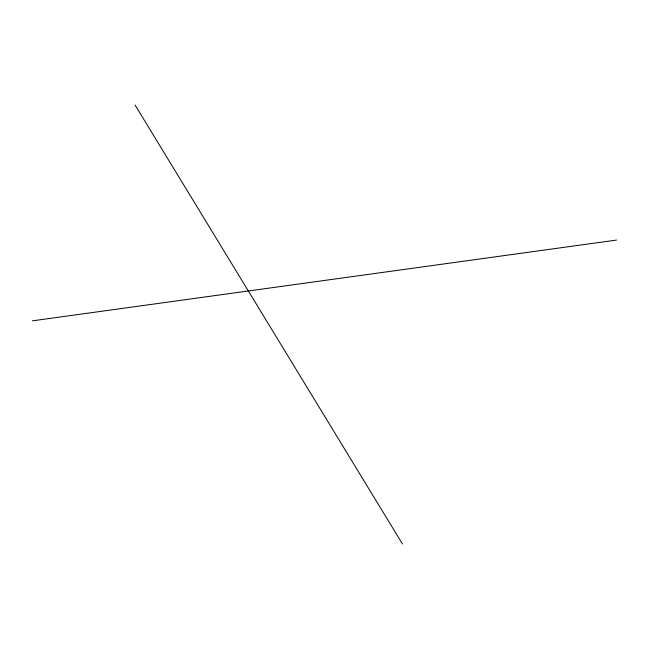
<?xml version="1.0" encoding="UTF-8"?>
<svg xmlns="http://www.w3.org/2000/svg" width="649" height="649" viewBox="0 0 649 649"><rect width="100%" height="100%" fill="white"/><g stroke="black" fill="none" stroke-linecap="round" stroke-linejoin="round"><path stroke-width="0.97" d="M32.45 320.833L616.55 240.065M135.049 105.008L402.477 543.992"/></g></svg>
